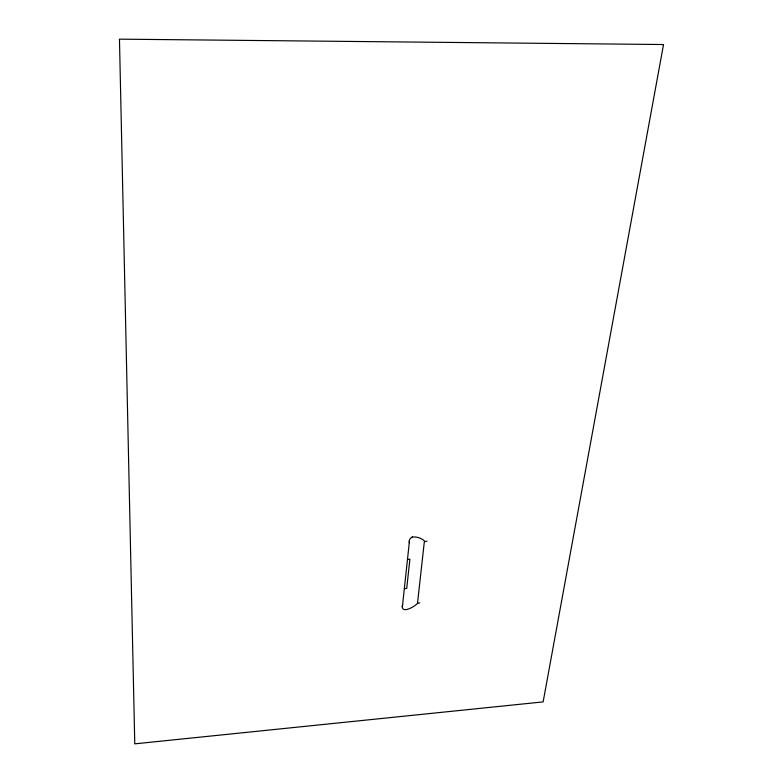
<?xml version="1.0" encoding="UTF-8"?>
<svg xmlns="http://www.w3.org/2000/svg" width="783" height="783" viewBox="0 0 783 783"><rect width="100%" height="100%" fill="white"/><g stroke="black" fill="none" stroke-linecap="round" stroke-linejoin="round"><path stroke-width="1.17" d="M402.619 604.593C399.966 615.066 414.961 606.58 417.496 603.341L424.425 540.877C420.324 537.021 408.403 533.663 409.274 542.776L402.619 604.593A9.69 3.357 79.1 0 1 402.188 606.649M417.496 603.341L419.815 602.89M424.572 541.64L426.95 541.219M404.331 588.669L406.71 588.473L409.891 559.209L407.483 559.395M412.23 536.512L412.308 537.011M409.362 540.74A9.925 3.572 79.9 0 1 409.274 542.776M663.534 44.533L543.128 701.891L134.774 743.85L119.466 39.15L663.534 44.533"/></g></svg>
